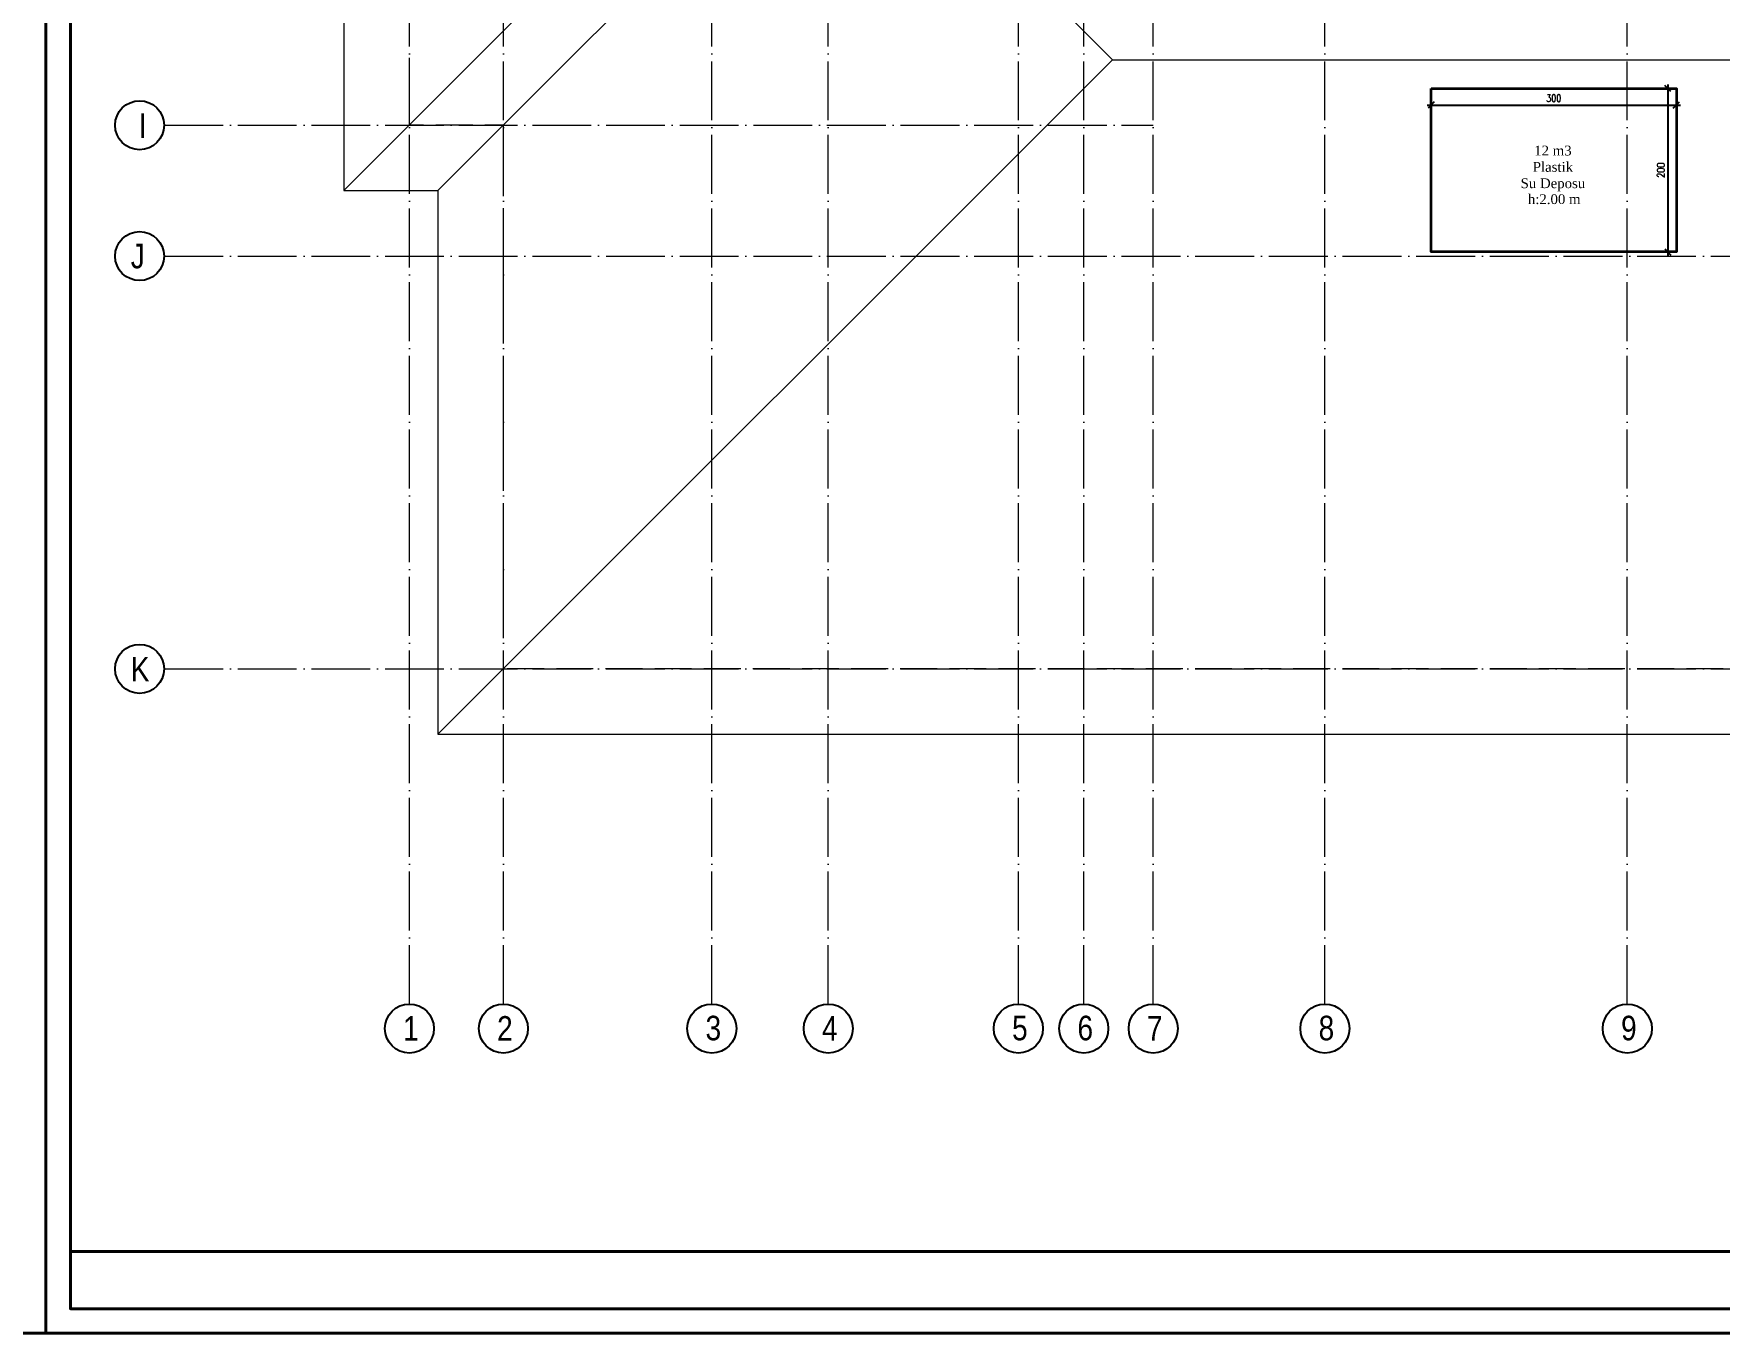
# Model space of a CAD drawing. Header units: millimetres. Extents: x 11587 to 81192, y -36083 to -25300.
# Drawn here: x 51122 to 53184, y -36083 to -34493 of the extents above; entities that cross this region are included whole.
import ezdxf

# ---------------------------------------------------------------- set-up
doc = ezdxf.new("R2010")
doc.units = ezdxf.units.MM
doc.linetypes.add('AKS', pattern=[30, 24, -3, 0, -3])
doc.linetypes.add('IZDUSUM1', pattern=[20, 7.5, -5, 7.5, 0])
for name, color, linetype, lineweight in [('rtm-aks balon', 20, 'Continuous', 25), ('rtm-aks balon yazı', 7, 'Continuous', 20), ('rtm-aks yeni', 7, 'AKS', 20), ('rtm-antet-02', 140, 'Continuous', 40), ('rtm-duv tugla', 22, 'Continuous', 35), ('rtm-izdusum-üst kalın', 211, 'IZDUSUM1', 15), ('rtm-mhl-yazı-adı', 150, 'Continuous', 30), ('rtm-olcu-iç 01', 7, 'Continuous', 20), ('rtm-plan katmanı-07', 135, 'Continuous', 9)]:
    doc.layers.add(name, color=color, linetype=linetype, lineweight=lineweight)
doc.styles.add('AKSYAZI', font='ARIALN.TTF')
doc.styles.add('ARIAL', font='times.ttf')
doc.styles.add('OLCU', font='romanstw.shx', dxfattribs={"width": 0.8})
doc.dimstyles.new('RTM-IC-100', dxfattribs={"dimscale": 0.5, "dimtxt": 18, "dimasz": 15, "dimexe": 10, "dimexo": 80, "dimgap": 8, "dimtad": 1, "dimdec": 1, "dimtxsty": 'OLCU', "dimblk": 'OBLIQUE', "dimcen": 2.5, "dimdle": 10, "dimadec": 0, "dimazin": 0, "dimtfac": 1, "dimtdec": 1, "dimtix": 1, "dimtmove": 1, "dimatfit": 3, "dimldrblk": 'OBLIQUE', "dimfxl": 0, "dimarcsym": 0})

# ---------------------------------------------------------------- blocks, each defined once
blk = doc.blocks.new('_Oblique')
at = {"color": 0, "linetype": 'ByBlock', "lineweight": -2}
blk.add_line((-0.5, -0.5), (0.5, 0.5), dxfattribs=at)
blk = doc.blocks.new('*D9')
at = {"layer": 'Defpoints', "color": 0, "transparency": 16777216}
for p in [(52831.2, -34560.1), (53131.2, -34560.1), (53131.2, -34580.4)]:
    blk.add_point(p, dxfattribs=at)
at = {"layer": 'rtm-olcu-iç 01', "color": 0, "lineweight": -2, "transparency": 16777216}
for p, q in [((52826.2, -34580.4), (53136.2, -34580.4)), ((52831.2, -34580.4), (52831.2, -34585.4)), ((53131.2, -34580.4), (53131.2, -34585.4))]:
    blk.add_line(p, q, dxfattribs=at)
at = {"layer": 'rtm-olcu-iç 01', "color": 0, "lineweight": -2, "transparency": 16777216, "xscale": 7.5, "yscale": 7.5, "zscale": 7.5, "rotation": 180}
blk.add_blockref('_Oblique', (52831.2, -34580.4), dxfattribs=at)
at = {"layer": 'rtm-olcu-iç 01', "color": 0, "lineweight": -2, "transparency": 16777216, "xscale": 7.5, "yscale": 7.5, "zscale": 7.5}
blk.add_blockref('_Oblique', (53131.2, -34580.4), dxfattribs=at)
at = {"layer": 'rtm-olcu-iç 01', "color": 0, "transparency": 16777216, "insert": (52981.2, -34571.9), "char_height": 9, "attachment_point": 5, "style": 'OLCU'}
blk.add_mtext('300', dxfattribs=at)
blk = doc.blocks.new('*D10')
at = {"layer": 'Defpoints', "color": 0, "transparency": 16777216}
for p in [(53131.2, -34560.1), (53120.7, -34760.1), (53131.2, -34760.1)]:
    blk.add_point(p, dxfattribs=at)
at = {"layer": 'rtm-olcu-iç 01', "color": 0, "lineweight": -2, "transparency": 16777216}
for p, q in [((53120.7, -34560.1), (53115.7, -34560.1)), ((53120.7, -34555.1), (53120.7, -34765.1)), ((53120.7, -34760.1), (53115.7, -34760.1))]:
    blk.add_line(p, q, dxfattribs=at)
at = {"layer": 'rtm-olcu-iç 01', "color": 0, "lineweight": -2, "transparency": 16777216, "xscale": 7.5, "yscale": 7.5, "zscale": 7.5}
for p, rotation in [((53120.7, -34560.1), 90), ((53120.7, -34760.1), 270)]:
    blk.add_blockref('_Oblique', p, dxfattribs=dict(at, rotation=rotation))
at = {"layer": 'rtm-olcu-iç 01', "color": 0, "transparency": 16777216, "insert": (53112.2, -34660.1), "char_height": 9, "attachment_point": 5, "rotation": 90, "style": 'OLCU'}
blk.add_mtext('200', dxfattribs=at)

msp = doc.modelspace()

# ---------------------------------------------------------------- linework, layer by layer
at = {"layer": 'rtm-aks balon'}
for centre in [(51251.19, -34605.13), (51251.19, -34765.13), (51251.19, -35270.13), (51581.19, -35710.13), (51696.19, -35710.13), (51951.19, -35710.13), (52093.69, -35710.13), (52326.19, -35710.13), (52406.19, -35710.13), (52491.19, -35710.13), (52701.19, -35710.13), (53071.19, -35710.13)]:
    msp.add_circle(centre, 30, dxfattribs=at)
at = {"layer": 'rtm-aks yeni', "ltscale": 3}
for p, q in [((51581.19, -35680.13), (51581.19, -31980.13)), ((51696.19, -35680.13), (51696.19, -31980.13)), ((51951.19, -35680.13), (51951.19, -31980.13)), ((52093.69, -35680.13), (52093.69, -31980.13)), ((52326.19, -35680.13), (52326.19, -31980.13)), ((52406.19, -35680.13), (52406.19, -31980.13)), ((52491.19, -35680.13), (52491.19, -31980.13)), ((52701.19, -35680.13), (52701.19, -31980.13)), ((53071.19, -35680.13), (53071.19, -31980.13)), ((51281.19, -34605.13), (52491.19, -34605.13)), ((51281.19, -34765.13), (59646.19, -34765.13)), ((51281.19, -35270.13), (59646.19, -35270.13))]:
    msp.add_line(p, q, dxfattribs=at)
at = {"layer": 'rtm-antet-02'}
for points in [[(42481.61, -31582.89), (42481.61, -36082.89), (51136.61, -36082.89), (51136.61, -31582.89), (42481.61, -31582.89)], [(51136.61, -31582.89), (51136.61, -36082.89), (59791.61, -36082.89), (59791.61, -31582.89), (51136.61, -31582.89)], [(51166.61, -35982.89), (59761.61, -35982.89)]]:
    msp.add_lwpolyline(points, dxfattribs=at)
msp.add_lwpolyline([(51166.61, -31612.89), (51166.61, -36052.89), (59761.61, -36052.89), (59761.61, -31612.89)], close=True, dxfattribs=at)
at = {"layer": 'rtm-duv tugla'}
msp.add_lwpolyline([(52831.19, -34560.13), (53131.19, -34560.13), (53131.19, -34760.13), (52831.19, -34760.13)], close=True, dxfattribs=at)
at = {"layer": 'rtm-izdusum-üst kalın', "ltscale": 3}
msp.add_lwpolyline([(51951.19, -32280.13), (52701.19, -32280.13), (52701.19, -32940.13), (53071.19, -32940.13), (53071.19, -33780.13), (52426.19, -33780.13), (52426.19, -33825.13), (52416.19, -33825.13), (52416.19, -34180.13), (53071.19, -34180.13), (53071.19, -34415.13), (53346.19, -34415.13), (53346.19, -35270.13), (51696.19, -35270.13), (51696.19, -34605.13), (51581.19, -34605.13), (51581.19, -32940.13), (51951.19, -32940.13), (51951.19, -32280.13)], dxfattribs=at)
at = {"layer": 'rtm-plan katmanı-07'}
for points in [[(53071.19, -34180.13), (53151.19, -34180.13), (53151.19, -32860.13), (52781.19, -32860.13), (52781.19, -32200.13), (51871.19, -32200.13), (51871.19, -32860.13), (51501.19, -32860.13), (51501.19, -34685.13), (51616.19, -34685.13), (51616.19, -35350.13), (59311.19, -35350.13), (59311.19, -34685.13), (59426.19, -34685.13), (59426.19, -32860.13), (59056.19, -32860.13), (59056.19, -32200.13), (58146.19, -32200.13), (58146.19, -32860.13), (57776.19, -32860.13), (57776.19, -34180.13), (57856.19, -34180.13)], [(51501.19, -34685.13), (52326.19, -33860.13)], [(51616.19, -34685.13), (52383.69, -33917.63)], [(52441.19, -34525.13), (52383.69, -34467.63)], [(51616.19, -35350.13), (52441.19, -34525.13)], [(52441.19, -34525.13), (58486.19, -34525.13)]]:
    msp.add_lwpolyline(points, dxfattribs=at)

# ---------------------------------------------------------------- texts
at = {"layer": 'rtm-aks balon yazı', "char_height": 30, "width": 27.7214, "attachment_point": 7, "style": 'AKSYAZI'}
for s, insert in [('I', (51250.2, -34620.55)), ('J', (51240.4, -34780.55)), ('K', (51240.4, -35285.55)), ('2', (51688.5, -35724.9)), ('3', (51943.5, -35724.9)), ('5', (52318.5, -35724.9)), ('6', (52398.5, -35724.9)), ('8', (52693.5, -35724.9)), ('9', (53063.5, -35724.9)), ('1', (51573.5, -35724.9)), ('4', (52086, -35724.9)), ('7', (52483.5, -35724.9))]:
    msp.add_mtext(s, dxfattribs=dict(at, insert=insert))
at = {"layer": 'rtm-mhl-yazı-adı', "insert": (52980.17, -34658), "char_height": 12, "width": 110.6215, "attachment_point": 5, "style": 'ARIAL'}
msp.add_mtext('\\A1;12 m3\\PPlastik \\PSu Deposu', dxfattribs=at)
at = {"layer": 'rtm-mhl-yazı-adı', "insert": (52981.76, -34695.61), "char_height": 12, "attachment_point": 5, "style": 'ARIAL'}
msp.add_mtext('\\A1;h:2.00 m', dxfattribs=at)

# ---------------------------------------------------------------- dimensions: what is measured, and where the dimension line sits
at = {"layer": 'rtm-olcu-iç 01'}
dim = msp.add_linear_dim(base=(53131.19, -34580.38), p1=(52831.19, -34560.13), p2=(53131.19, -34560.13), dimstyle='RTM-IC-100', dxfattribs=at)
dim.commit()
dim.dimension.update_dxf_attribs({"geometry": '*D9', "text_midpoint": (52981.19, -34571.88)})
dim = msp.add_linear_dim(base=(53120.65, -34760.13), p1=(53131.19, -34560.13), p2=(53131.19, -34760.13), angle=90, dimstyle='RTM-IC-100', dxfattribs=at)
dim.commit()
dim.dimension.update_dxf_attribs({"geometry": '*D10', "text_midpoint": (53112.15, -34660.13)})

doc.saveas('drawing.dxf')
